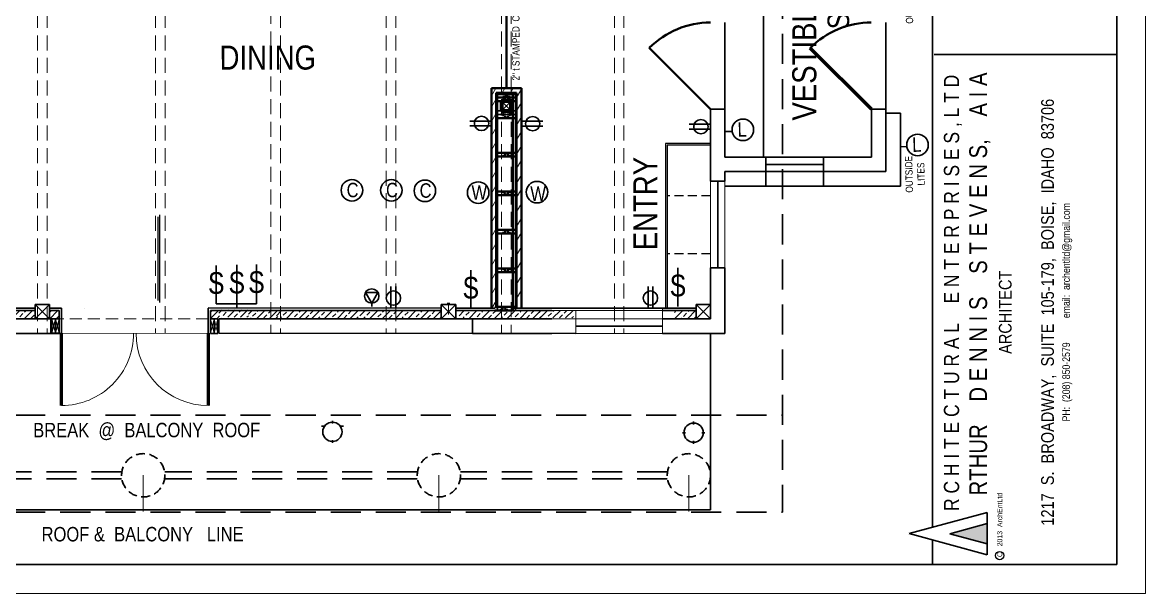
# Model space of a CAD drawing. Header units: inches. Extents: x -298 to 15350, y -6 to 2913.
# Drawn here: x 7471.3 to 7938.6, y 1245.8 to 1483.2 of the extents above; entities that cross this region are included whole.
import ezdxf

# ---------------------------------------------------------------- set-up
doc = ezdxf.new("R2010")
doc.units = ezdxf.units.IN
doc.header["$MEASUREMENT"] = 0
doc.linetypes.add('CENTER', pattern=[2, 1.25, -0.25, 0.25, -0.25])
doc.linetypes.add('HIDDEN', pattern=[0.375, 0.25, -0.125])
for name, color, linetype, lineweight in [('APPLIANCES', 7, 'Continuous', 20), ('BUILT-INS', 36, 'Continuous', 25), ('CABINETS', 36, 'HIDDEN', 25), ('DOORS', 7, 'Continuous', 60), ('ELEC', 6, 'Continuous', 30), ('ELEC SYMBOLS', 7, 'Continuous', 20), ('EXISTING CEILING BEAMS', 7, 'HIDDEN', 20), ('MASONRY', 1, 'Continuous', 30), ('NEW  ROUIGH SAWN  BEAMS', 3, 'HIDDEN', 40), ('NEW FRAMING', 6, 'Continuous', 30), ('NEW FRAMMING', 6, 'Continuous', 30), ('ROOF', 7, 'HIDDEN', 30), ('WALL FRAMING', 9, 'CENTER', 30), ('WALLS', 7, 'Continuous', 30), ('WINDOWS', 5, 'Continuous', 30)]:
    doc.layers.add(name, color=color, linetype=linetype, lineweight=lineweight)
for name, color, linetype in [('LL_ELECTRICAL', 1, 'Continuous'), ('TEXT80', 9, 'Continuous'), ('TITLE BLOCK', 7, 'Continuous'), ('TITLE_BLOCK', 250, 'Continuous')]:
    doc.layers.add(name, color=color, linetype=linetype)
doc.styles.add('ARCH ENT', font='technical.ttf', dxfattribs={"height": 2})
doc.styles.add('ARCHENT', font='technical.ttf', dxfattribs={"height": 6})

msp = doc.modelspace()

# ---------------------------------------------------------------- hatches: boundary and pattern name
at = {"layer": 'NEW FRAMING', "linetype": 'Continuous', "lineweight": 9, "ltscale": 25}
h = msp.add_hatch(dxfattribs=at)
h.set_pattern_fill('ANSI33', scale=15, angle=180, style=0)
h.set_pattern_definition([(225, (12418.8613, 2626.283), (2.6516504, -2.6516504), []), (225, (12416.2096, 2626.283), (2.6516504, -2.6516504), [1.875, -0.9375])])
h.paths.add_polyline_path([(7476.5912, 1360.12621), (7476.5912, 1363.12621), (7446.84404, 1363.12621), (7446.84404, 1360.12621)])
h = msp.add_hatch(dxfattribs=at)
h.set_pattern_fill('ANSI33', scale=15, style=0)
h.set_pattern_definition([(45, (2542.1997, 99.9666), (-2.6516504, 2.6516504), []), (45, (2544.8513, 99.9666), (-2.6516504, 2.6516504), [1.875, -0.9375])])
h.paths.add_polyline_path([(7482.5912, 1363.1234), (7482.5912, 1360.1234), (7486.59298, 1360.1234), (7486.59787, 1363.1234)])
h = msp.add_hatch(dxfattribs=at)
h.set_pattern_fill('ANSI33', scale=15, style=0)
h.set_pattern_definition([(45, (2608.9717, 99.9563), (-2.6516504, 2.6516504), []), (45, (2611.6234, 99.9563), (-2.6516504, 2.6516504), [1.875, -0.9375])])
h.paths.add_polyline_path([(7549.36327, 1363.11307), (7549.36327, 1360.11307), (7553.36504, 1360.11307), (7553.36994, 1363.11307)])
h = msp.add_hatch(dxfattribs=at)
h.set_pattern_fill('ANSI33', color=6, scale=15, style=0)
h.set_pattern_definition([(45, (2616.125, 100.4747), (-2.6516504, 2.6516504), []), (45, (2618.7766, 100.4747), (-2.6516504, 2.6516504), [1.875, -0.9375])])
h.paths.add_polyline_path([(7553.11004, 1363.63148), (7553.10965, 1360.63148), (7565.35897, 1360.63148), (7565.35897, 1363.63148)])
h = msp.add_hatch(dxfattribs=at)
h.set_pattern_fill('ANSI33', color=6, scale=15, style=0)
h.set_pattern_definition([(45, (2628.357, 100.1473), (-2.6516504, 2.6516504), []), (45, (2631.0088, 100.1473), (-2.6516504, 2.6516504), [1.875, -0.9375])])
h.paths.add_polyline_path([(7565.34218, 1363.3041), (7565.34179, 1360.3041), (7577.59111, 1360.3041), (7577.59111, 1363.3041)])
h = msp.add_hatch(dxfattribs=at)
h.set_pattern_fill('ANSI33', color=256, scale=15, angle=180, style=0)
h.set_pattern_definition([(225, (12549.0213, 2626.2776), (2.6516504, -2.6516504), []), (225, (12546.3697, 2626.2776), (2.6516504, -2.6516504), [1.875, -0.9375])])
h.paths.add_polyline_path([(7611.0041, 1360.12079), (7611.0041, 1363.12079), (7577.0041, 1363.12079), (7577.0041, 1360.12079)])
h = msp.add_hatch(dxfattribs=at)
h.set_pattern_fill('ANSI33', color=256, scale=15, angle=180, style=0)
h.set_pattern_definition([(225, (12583.74, 2626.2776), (2.6516504, -2.6516504), []), (225, (12581.0882, 2626.2776), (2.6516504, -2.6516504), [1.875, -0.9375])])
h.paths.add_polyline_path([(7645.7226, 1360.12079), (7645.7226, 1363.12079), (7611.7226, 1363.12079), (7611.7226, 1360.12079)])
h = msp.add_hatch(dxfattribs=at)
h.set_pattern_fill('ANSI33', scale=15, angle=180, style=0)
h.set_pattern_definition([(225, (12624.9994, 2626.283), (2.6516504, -2.6516504), []), (225, (12622.3477, 2626.283), (2.6516504, -2.6516504), [1.875, -0.9375])])
h.paths.add_polyline_path([(7686.98213, 1360.12621), (7686.98213, 1363.12621), (7652.98213, 1363.12621), (7652.98213, 1360.12621)])
h = msp.add_hatch(dxfattribs=at)
h.set_pattern_fill('ANSI33', scale=15, style=0)
h.set_pattern_definition([(45, (2751.359, 100.157), (-2.6516504, 2.6516504), []), (45, (2754.0105, 100.157), (-2.6516504, 2.6516504), [1.875, -0.9375])])
h.paths.add_polyline_path([(7700.59281, 1360.31369), (7700.59281, 1363.31369), (7686.37608, 1363.31369), (7686.37608, 1360.31369)])
h = msp.add_hatch(dxfattribs=at)
h.set_pattern_fill('ANSI33', scale=15, style=0)
h.set_pattern_definition([(45, (2807.5928, 100.088), (-2.6516504, 2.6516504), []), (45, (2810.2444, 100.088), (-2.6516504, 2.6516504), [1.875, -0.9375])])
h.paths.add_polyline_path([(7751.59281, 1360.24483), (7751.59281, 1363.24483), (7742.61001, 1363.24483), (7742.61001, 1360.24483)])
at = {"layer": 'TITLE_BLOCK', "linetype": 'Continuous', "ltscale": 0.5}
msp.add_hatch(color=1, dxfattribs=at).paths.add_polyline_path([(7872.67479, 1274.8848), (7857.09697, 1270.65473), (7872.67479, 1266.42466)])

# ---------------------------------------------------------------- linework, layer by layer
at = {"layer": 'BUILT-INS', "ltscale": 15}
for p, q in [((7757.59281, 1432.90935), (7738.84281, 1432.90935)), ((7757.59281, 1432.15935), (7739.59281, 1432.15935))]:
    msp.add_line(p, q, dxfattribs=at)
at = {"layer": 'BUILT-INS', "ltscale": 25}
for p, q in [((7738.84281, 1432.90935), (7738.84281, 1364.40935)), ((7739.59281, 1432.15935), (7739.59281, 1364.40935))]:
    msp.add_line(p, q, dxfattribs=at)
at = {"layer": 'BUILT-INS', "ltscale": 20}
for p, q in [((7527.63475, 1402.42562), (7527.61615, 1367.55555)), ((7528.38543, 1403.15894), (7528.36578, 1366.81354))]:
    msp.add_line(p, q, dxfattribs=at)
at = {"layer": 'CABINETS', "linetype": 'HIDDEN', "ltscale": 15}
for p, q in [((7757.59281, 1411.03435), (7739.59281, 1411.03435)), ((7757.59281, 1387.03435), (7739.59281, 1387.03435))]:
    msp.add_line(p, q, dxfattribs=at)
at = {"layer": 'DOORS', "color": 7, "linetype": 'Continuous', "lineweight": 40, "ltscale": 15}
msp.add_line((7757.59281, 1447.15935), (7732.13615, 1472.61438), dxfattribs=at)
at = {"layer": 'DOORS', "color": 7, "ltscale": 15}
for p, q in [((7824.59281, 1447.15935), (7799.0636, 1472.54162)), ((7487.59281, 1323.93177), (7487.59281, 1353.93177)), ((7548.59281, 1353.93177), (7548.59281, 1323.93177))]:
    msp.add_line(p, q, dxfattribs=at)
at = {"layer": 'DOORS', "color": 6, "ltscale": 15}
for p, q in [((7487.59281, 1323.93177), (7487.59281, 1353.93177)), ((7548.59281, 1353.93177), (7548.59281, 1323.93177))]:
    msp.add_line(p, q, dxfattribs=at)
at = {"layer": 'DOORS', "color": 7, "linetype": 'Continuous', "lineweight": 40, "ltscale": 15}
for centre, start, end in [((7757.59281, 1447.15935), 90.0018445, 135.0018445), ((7824.59281, 1447.15935), 90.1653588, 135.1653588)]:
    msp.add_arc(centre, 36, start, end, dxfattribs=at)
at = {"layer": 'DOORS', "color": 6, "linetype": 'Continuous', "lineweight": 9, "ltscale": 25}
for centre, start, end in [((7487.59281, 1353.93177), 270, 0.0000624), ((7548.59281, 1353.93177), 180.0000624, 270)]:
    msp.add_arc(centre, 30, start, end, dxfattribs=at)
at = {"layer": 'DOORS', "color": 7, "linetype": 'Continuous', "lineweight": 9, "ltscale": 25}
for centre, start, end in [((7487.59281, 1353.93177), 270, 0.0000624), ((7548.59281, 1353.93177), 180.0000624, 270)]:
    msp.add_arc(centre, 30, start, end, dxfattribs=at)
at = {"layer": 'ELEC', "color": 1, "linetype": 'Continuous', "ltscale": 0.75}
for p, q in [((7766.38008, 1437.87612), (7763.86972, 1437.81836)), ((7839.03672, 1431.57729), (7836.52636, 1431.51954)), ((7551.93128, 1382.16944), (7551.92772, 1366.15504)), ((7560.48729, 1382.35531), (7560.59493, 1364.59324)), ((7568.67133, 1382.54119), (7568.70614, 1366.15131)), ((7657.84962, 1380.20551), (7657.84962, 1364.2156)), ((7744.01901, 1381.12746), (7744.01901, 1365.13755)), ((7551.92772, 1366.15504), (7568.70614, 1366.15131))]:
    msp.add_line(p, q, dxfattribs=at)
at = {"layer": 'ELEC', "color": 3, "linetype": 'Continuous', "ltscale": 0.375}
for p, q in [((7614.06249, 1370.91946), (7616.6683, 1366.45878)), ((7619.24467, 1370.91315), (7614.06249, 1370.91946)), ((7616.6683, 1366.45878), (7619.24467, 1370.91315))]:
    msp.add_line(p, q, dxfattribs=at)
at = {"layer": 'ELEC', "color": 3, "linetype": 'Continuous', "ltscale": 0.75}
for p, q in [((7619.24467, 1370.91315), (7614.06249, 1370.91946)), ((7616.6683, 1366.45878), (7614.06249, 1370.91946)), ((7616.6683, 1366.45878), (7619.24467, 1370.91315)), ((7616.67622, 1365.02861), (7616.6683, 1366.45878))]:
    msp.add_line(p, q, dxfattribs=at)
at = {"layer": 'ELEC', "color": 1, "linetype": 'Continuous', "ltscale": 0.75}
for centre in [(7771.05116, 1438.55036), (7843.7078, 1432.25154), (7608.40047, 1413.39436), (7624.79909, 1413.39436), (7638.76826, 1413.19204), (7660.93745, 1412.43761), (7685.40002, 1412.62002)]:
    msp.add_circle(centre, 4.47927, dxfattribs=at)
at = {"layer": 'ELEC', "color": 3, "linetype": 'Continuous', "ltscale": 0.75}
msp.add_circle((7616.65179, 1369.44059), 2.98186, dxfattribs=at)
msp.add_solid([(7616.6683, 1366.45878), (7619.24467, 1370.91315), (7614.06249, 1370.91946), (7616.6683, 1366.45878)], dxfattribs=at)
at = {"layer": 'ELEC SYMBOLS', "color": 1, "linetype": 'Continuous', "lineweight": 30, "ltscale": 150}
for p, q in [((7595.69592, 1315.35909), (7596.89264, 1315.35909)), ((7600.29428, 1316.38528), (7600.29428, 1317.582)), ((7603.69592, 1315.35909), (7604.89264, 1315.35909)), ((7750.57139, 1316.03579), (7750.57139, 1317.23251)), ((7600.29428, 1308.38528), (7600.29428, 1309.582)), ((7745.97302, 1312.63415), (7747.16975, 1312.63415)), ((7750.57139, 1308.03579), (7750.57139, 1309.23251)), ((7753.97302, 1312.63415), (7755.16975, 1312.63415))]:
    msp.add_line(p, q, dxfattribs=at)
at = {"layer": 'ELEC SYMBOLS', "color": 1, "lineweight": 30, "ltscale": 15}
for centre in [(7600.29428, 1312.99499), (7750.57139, 1312.63415)]:
    msp.add_circle(centre, 4, dxfattribs=at)
at = {"layer": 'EXISTING CEILING BEAMS', "linetype": 'HIDDEN', "ltscale": 25}
for p, q in [((7574.65732, 1666.9056), (7574.66228, 1353.90852)), ((7670.65732, 1666.90849), (7670.66228, 1353.90852)), ((7674.65983, 1666.90852), (7674.66228, 1353.90852)), ((7477.59109, 1505.9018), (7477.5912, 1353.90935)), ((7481.58876, 1505.91194), (7481.5912, 1353.90935)), ((7526.66217, 1505.90097), (7526.66228, 1353.90852)), ((7530.65983, 1505.91111), (7530.66228, 1353.90852)), ((7578.65983, 1505.91111), (7578.66228, 1353.90852)), ((7622.66217, 1505.90097), (7622.66228, 1353.90852)), ((7626.65983, 1505.91111), (7626.66228, 1353.90852)), ((7717.59109, 1505.9018), (7717.5912, 1353.90935)), ((7721.58876, 1505.91194), (7721.5912, 1353.90935))]:
    msp.add_line(p, q, dxfattribs=at)
at = {"layer": 'EXISTING CEILING BEAMS', "color": 7, "linetype": 'Continuous', "lineweight": 9, "ltscale": 25}
for p, q in [((7485.09263, 1359.91758), (7483.59263, 1353.91839)), ((7485.09263, 1353.91839), (7483.59263, 1359.91758)), ((7485.0928, 1359.93096), (7483.5928, 1353.93177)), ((7485.09281, 1353.93177), (7483.5928, 1359.93096)), ((7486.59263, 1359.91758), (7485.09263, 1353.91839)), ((7486.59263, 1353.91839), (7485.09263, 1359.91758)), ((7486.5928, 1359.93096), (7485.0928, 1353.93177)), ((7486.59281, 1353.93177), (7485.0928, 1359.93096)), ((7549.59281, 1353.92766), (7551.0936, 1359.92665)), ((7549.5936, 1359.92684), (7551.09282, 1353.92746)), ((7551.09281, 1353.92746), (7552.5936, 1359.92645)), ((7551.0936, 1359.92665), (7552.59282, 1353.92726))]:
    msp.add_line(p, q, dxfattribs=at)
at = {"layer": 'LL_ELECTRICAL', "color": 1, "linetype": 'Continuous', "lineweight": 30, "ltscale": 0.75}
for p, q in [((7657.49407, 1442.19971), (7666.49664, 1442.19971)), ((7657.49407, 1442.19971), (7666.49664, 1442.19971)), ((7657.49407, 1440.19971), (7666.49664, 1440.19971)), ((7657.49407, 1440.19971), (7666.49664, 1440.19971)), ((7678.78248, 1442.07425), (7687.78504, 1442.07425)), ((7678.78248, 1442.07425), (7687.78504, 1442.07425)), ((7678.78248, 1440.07425), (7687.78504, 1440.07425)), ((7678.78248, 1440.07425), (7687.78504, 1440.07425)), ((7748.75778, 1440.83389), (7757.76035, 1440.83389)), ((7748.75778, 1440.83389), (7757.76035, 1440.83389)), ((7748.75778, 1438.83389), (7757.76035, 1438.83389)), ((7748.75778, 1438.83389), (7757.76035, 1438.83389)), ((7624.66211, 1373.40717), (7624.66211, 1364.40461)), ((7624.66211, 1373.40717), (7624.66211, 1364.40461)), ((7626.66211, 1373.40717), (7626.66211, 1364.40461)), ((7626.66211, 1373.40717), (7626.66211, 1364.40461)), ((7731.60557, 1373.41167), (7731.60557, 1364.40911)), ((7731.60557, 1373.41167), (7731.60557, 1364.40911)), ((7733.60557, 1373.41167), (7733.60557, 1364.40911)), ((7733.60557, 1373.41167), (7733.60557, 1364.40911))]:
    msp.add_line(p, q, dxfattribs=at)
for centre in [(7662.3296, 1441.20426), (7662.3296, 1441.20426), (7683.61801, 1441.0788), (7683.61801, 1441.0788), (7753.59331, 1439.83844), (7753.59331, 1439.83844), (7625.66666, 1368.57164), (7625.66666, 1368.57164), (7732.61011, 1368.57614), (7732.61011, 1368.57614)]:
    msp.add_circle(centre, 2.98186, dxfattribs=at)
at = {"layer": 'MASONRY', "color": 7, "linetype": 'Continuous', "lineweight": 40, "ltscale": 25}
msp.add_line((7666.41133, 1455.90933), (7678.91151, 1455.90937), dxfattribs=at)
at = {"layer": 'MASONRY', "color": 7, "lineweight": 40, "ltscale": 15}
for p, q in [((7666.41133, 1455.90933), (7666.41138, 1364.40858)), ((7678.91151, 1455.90937), (7678.91148, 1364.40858))]:
    msp.add_line(p, q, dxfattribs=at)
at = {"layer": 'MASONRY', "color": 7, "linetype": 'Continuous', "lineweight": 9, "ltscale": 20}
for p, q in [((7668.29258, 1455.90934), (7666.41134, 1452.65093)), ((7672.04259, 1455.90934), (7670.8879, 1453.90934)), ((7675.5067, 1455.90935), (7674.352, 1453.90935)), ((7678.91154, 1455.37369), (7676.91151, 1451.90953)), ((7668.41133, 1451.48105), (7666.41142, 1448.0171)), ((7678.9115, 1449.87361), (7676.9115, 1446.40953)), ((7668.41134, 1445.48106), (7666.41142, 1442.0171)), ((7678.9115, 1443.87361), (7676.9115, 1440.40953)), ((7668.41134, 1439.48106), (7666.41138, 1436.01703)), ((7678.9115, 1437.87361), (7676.91151, 1434.40952)), ((7668.41134, 1433.48107), (7666.41138, 1430.01703)), ((7678.9115, 1431.87361), (7676.9115, 1428.40952)), ((7668.41135, 1427.48107), (7666.41138, 1424.01703)), ((7678.9115, 1425.87361), (7676.9115, 1422.40952)), ((7668.41135, 1421.48108), (7666.41138, 1418.01703)), ((7678.9115, 1419.87361), (7676.9115, 1416.40951)), ((7668.41135, 1415.48108), (7666.41138, 1412.01703)), ((7678.9115, 1413.87361), (7676.91149, 1410.40951)), ((7668.41136, 1409.48109), (7666.41138, 1406.01703)), ((7678.91149, 1407.87361), (7676.91149, 1404.40951)), ((7668.41136, 1403.4811), (7666.41138, 1400.01703)), ((7678.91149, 1401.87361), (7676.91149, 1398.40951)), ((7668.41136, 1397.48108), (7666.41139, 1394.01703)), ((7678.91149, 1395.87361), (7676.91149, 1392.40951)), ((7668.41137, 1391.48108), (7666.41139, 1388.01703)), ((7678.91149, 1389.87361), (7676.91149, 1386.4095)), ((7668.41137, 1385.48109), (7666.41139, 1382.01703)), ((7678.91149, 1383.87361), (7676.91149, 1380.4095)), ((7668.41137, 1379.48109), (7666.41139, 1376.01703)), ((7678.91149, 1377.87361), (7676.91149, 1374.4095)), ((7668.41138, 1373.4811), (7666.41139, 1370.01703)), ((7678.91151, 1371.87361), (7676.91148, 1368.40947)), ((7668.41139, 1367.48113), (7666.63746, 1364.40858))]:
    msp.add_line(p, q, dxfattribs=at)
at = {"layer": 'NEW  ROUIGH SAWN  BEAMS', "color": 1, "linetype": 'Continuous', "ltscale": 10}
msp.add_line((7672.67005, 1505.90679), (7672.66142, 1455.90935), dxfattribs=at)
at = {"layer": 'NEW  ROUIGH SAWN  BEAMS', "color": 7, "linetype": 'HIDDEN', "lineweight": 20, "ltscale": 20}
msp.add_line((7483.59486, 1359.92275), (7549.59258, 1359.92275), dxfattribs=at)
at = {"layer": 'NEW FRAMING', "color": 7, "linetype": 'Continuous', "lineweight": 40, "ltscale": 25}
for p, q in [((7668.41133, 1453.90934), (7676.91151, 1453.90936)), ((7668.91133, 1453.40934), (7676.41151, 1453.40936)), ((7668.91134, 1451.90934), (7676.41151, 1451.90936)), ((7668.91134, 1450.40934), (7676.41151, 1450.40936)), ((7669.0015, 1443.39082), (7676.5016, 1443.39085)), ((7668.90708, 1427.41142), (7676.40718, 1427.41144)), ((7668.91124, 1428.91108), (7676.41135, 1428.9111)), ((7668.89889, 1411.41058), (7676.39899, 1411.4106)), ((7668.90305, 1412.91025), (7676.40315, 1412.91027)), ((7668.90305, 1395.40975), (7676.40316, 1395.40977)), ((7668.90721, 1396.90941), (7676.40732, 1396.90944)), ((7668.90722, 1379.40892), (7676.40732, 1379.40894)), ((7668.91138, 1380.90858), (7676.41148, 1380.9086)), ((7668.91554, 1364.90775), (7676.41565, 1364.90777)), ((7667.8403, 1363.40891), (7675.34041, 1363.40894)), ((7667.85112, 1363.40941), (7675.34457, 1363.4086))]:
    msp.add_line(p, q, dxfattribs=at)
at = {"layer": 'NEW FRAMING', "color": 7, "lineweight": 40, "ltscale": 15}
for p, q in [((7668.41133, 1453.90934), (7668.41138, 1364.40858)), ((7675.34043, 1453.41019), (7675.34041, 1363.40941)), ((7676.91151, 1453.90936), (7676.91148, 1364.40858))]:
    msp.add_line(p, q, dxfattribs=at)
at = {"layer": 'NEW FRAMING', "color": 7, "ltscale": 15}
for p, q in [((7836.59281, 1445.40935), (7830.59281, 1445.40935)), ((7836.59281, 1445.40935), (7836.59281, 1415.15935)), ((7780.59281, 1421.15935), (7780.59281, 1415.15935)), ((7804.59281, 1421.15935), (7804.59281, 1415.15935)), ((7476.5912, 1363.40935), (7419.0002, 1363.40935)), ((7486.59834, 1363.40924), (7482.5912, 1363.40935)), ((7483.0928, 1359.93096), (7483.0928, 1353.93177)), ((7483.59263, 1359.91758), (7483.59263, 1353.91839)), ((7483.5928, 1359.93096), (7483.5928, 1353.93177)), ((7485.09263, 1359.91758), (7485.09263, 1353.91839)), ((7485.0928, 1359.93096), (7485.0928, 1353.93177)), ((7486.59263, 1359.91758), (7486.59263, 1353.91839)), ((7486.5928, 1359.93096), (7486.5928, 1353.93177)), ((7487.59281, 1353.93177), (7487.59281, 1359.93177)), ((7548.59281, 1353.93177), (7548.59281, 1359.93177)), ((7645.59281, 1363.40935), (7549.57219, 1363.46264)), ((7549.5936, 1359.92684), (7549.59282, 1353.92766)), ((7551.0936, 1359.92665), (7551.09282, 1353.92746)), ((7552.5936, 1359.92645), (7552.59282, 1353.92726)), ((7553.0936, 1359.92639), (7553.09342, 1353.9272)), ((7691.59281, 1363.40935), (7651.59281, 1363.40935)), ((7751.59281, 1363.40935), (7737.59118, 1363.40935))]:
    msp.add_line(p, q, dxfattribs=at)
at = {"layer": 'NEW FRAMING', "color": 7, "ltscale": 50}
msp.add_line((7836.59281, 1415.15935), (7763.59281, 1415.15935), dxfattribs=at)
at = {"layer": 'NEW FRAMING', "ltscale": 15}
msp.add_line((7497.34814, 1364.31583), (7497.34814, 1364.31583), dxfattribs=at)
at = {"layer": 'NEW FRAMING', "color": 7, "ltscale": 25}
for p, q in [((7486.59263, 1359.9102), (7486.59834, 1363.40924)), ((7549.58383, 1359.96362), (7549.57219, 1363.46264))]:
    msp.add_line(p, q, dxfattribs=at)
at = {"layer": 'NEW FRAMING', "color": 7, "lineweight": 20, "ltscale": 15}
msp.add_line((7737.59118, 1363.40935), (7691.59281, 1363.40935), dxfattribs=at)
at = {"layer": 'NEW FRAMMING', "color": 7, "ltscale": 15}
for p, q in [((7476.59121, 1364.40411), (7419.0002, 1364.40565)), ((7487.59811, 1364.40321), (7482.59121, 1364.40362)), ((7487.59811, 1364.40321), (7487.5926, 1353.91105)), ((7645.59281, 1364.40935), (7548.5707, 1364.46875)), ((7548.57073, 1364.45491), (7548.59404, 1353.96278)), ((7667.8403, 1364.40935), (7651.59281, 1364.40935)), ((7751.59281, 1364.40935), (7675.34041, 1364.40935))]:
    msp.add_line(p, q, dxfattribs=at)
at = {"layer": 'ROOF', "linetype": 'HIDDEN', "ltscale": 50}
for p, q in [((7787.59281, 1740.90935), (7787.59281, 1279.60633)), ((7224.59281, 1319.90935), (7787.59281, 1319.90935)), ((7512.59281, 1296.40935), (7412.59281, 1296.40935)), ((7635.59281, 1296.40935), (7530.59134, 1296.40935)), ((7739.59281, 1296.40935), (7653.59281, 1296.40935)), ((7512.59281, 1293.40935), (7412.59281, 1293.40935)), ((7635.59281, 1293.40935), (7530.59134, 1293.40935)), ((7739.59281, 1293.40935), (7653.59281, 1293.40935))]:
    msp.add_line(p, q, dxfattribs=at)
at = {"layer": 'ROOF', "linetype": 'Continuous', "ltscale": 50}
for p in [(7757.59281, 1353.53435), (7220.0434, 1280.60633)]:
    msp.add_line(p, (7757.59281, 1280.60633), dxfattribs=at)
at = {"layer": 'ROOF', "color": 7, "linetype": 'HIDDEN', "ltscale": 50}
msp.add_line((7224.59281, 1279.60633), (7787.59281, 1279.60633), dxfattribs=at)
at = {"layer": 'ROOF', "ltscale": 15}
for centre in [(7521.59281, 1294.90935), (7644.59281, 1294.90935), (7748.59281, 1294.90935)]:
    msp.add_circle(centre, 9, dxfattribs=at)
at = {"layer": 'TITLE BLOCK', "color": 7, "linetype": 'Continuous', "lineweight": 0, "ltscale": 0.5}
for p in [(7938.57585, 1773.76344), (7122.5914, 1245.76553)]:
    msp.add_line(p, (7938.57585, 1245.76553), dxfattribs=at)
at = {"layer": 'TITLE BLOCK', "color": 7, "linetype": 'Continuous', "lineweight": 30, "ltscale": 0.5}
for p, q in [((7850.01491, 1273.32183), (7850.01491, 1761.76344)), ((7926.57585, 1257.76553), (7926.57585, 1761.76344)), ((7850.60822, 1469.83588), (7926.57585, 1469.83588)), ((7872.67479, 1279.47499), (7840.19293, 1270.65473)), ((7872.67479, 1279.47499), (7872.67479, 1261.83447)), ((7872.67479, 1279.44352), (7872.67479, 1261.803)), ((7872.67479, 1274.85333), (7857.09697, 1270.62326)), ((7872.67479, 1274.85333), (7857.09697, 1270.62326)), ((7850.01491, 1257.76553), (7850.01491, 1267.98763)), ((7872.67479, 1266.39319), (7857.09697, 1270.62326)), ((7872.67479, 1266.39319), (7857.09697, 1270.62326)), ((7146.5914, 1257.76553), (7926.57585, 1257.76553))]:
    msp.add_line(p, q, dxfattribs=at)
at = {"layer": 'TITLE BLOCK', "color": 7, "linetype": 'Continuous', "lineweight": 30, "ltscale": 0.0625}
msp.add_line((7840.19293, 1270.65473), (7872.67479, 1261.83447), dxfattribs=at)
at = {"layer": 'TITLE BLOCK', "color": 7, "linetype": 'Continuous'}
msp.add_circle((7877.88908, 1261.51757), 1.74909, dxfattribs=at)
at = {"layer": 'WALL FRAMING', "color": 7, "linetype": 'Continuous', "lineweight": 9, "ltscale": 20}
for p, q in [((7668.91133, 1451.90934), (7676.41151, 1453.40936)), ((7668.91133, 1453.40934), (7676.41151, 1451.90936)), ((7668.91134, 1450.40934), (7676.41151, 1451.90936)), ((7668.91134, 1451.90934), (7676.41151, 1450.40936)), ((7668.91133, 1444.90934), (7676.41151, 1446.40936)), ((7668.91133, 1446.40934), (7676.41151, 1444.8905)), ((7669.00566, 1443.38999), (7676.41151, 1444.8905)), ((7669.00566, 1444.89049), (7676.50577, 1443.39051)), ((7668.91124, 1427.41058), (7676.41135, 1428.9111)), ((7668.91124, 1428.91108), (7676.41135, 1427.4111)), ((7668.90305, 1411.40975), (7676.40315, 1412.91027)), ((7668.90305, 1412.91025), (7676.40315, 1411.41027)), ((7668.90721, 1396.90941), (7676.40732, 1395.40943)), ((7668.90722, 1395.40892), (7676.40732, 1396.90944)), ((7668.91138, 1379.40808), (7676.41148, 1380.9086)), ((7668.91138, 1380.90858), (7676.41148, 1379.4086)), ((7667.84447, 1363.40808), (7675.34457, 1364.9086)), ((7667.84447, 1364.90858), (7675.34457, 1363.4086))]:
    msp.add_line(p, q, dxfattribs=at)
at = {"layer": 'WALL FRAMING', "color": 7, "linetype": 'Continuous', "lineweight": 30, "ltscale": 25}
for p, q in [((7668.91133, 1453.40934), (7668.91133, 1363.40935)), ((7676.41151, 1453.40934), (7676.41151, 1363.40935)), ((7482.5912, 1359.91758), (7486.59263, 1359.9162)), ((7486.5928, 1359.92234), (7483.5928, 1359.92275)), ((7552.59258, 1359.92234), (7549.59258, 1359.92275)), ((7483.59263, 1353.91841), (7487.60947, 1353.91704)), ((7483.5928, 1353.93177), (7486.5928, 1353.93179)), ((7552.59282, 1353.92726), (7549.59282, 1353.92768))]:
    msp.add_line(p, q, dxfattribs=at)
at = {"layer": 'WALL FRAMING', "color": 7, "ltscale": 15}
for p, q in [((7675.67947, 1450.41835), (7669.67947, 1450.41835)), ((7676.41151, 1446.40936), (7668.91133, 1446.40934)), ((7676.4115, 1444.8905), (7669.00566, 1444.89049)), ((7482.5912, 1359.90935), (7476.5912, 1359.90935)), ((7651.59281, 1359.90935), (7645.59281, 1359.90935))]:
    msp.add_line(p, q, dxfattribs=at)
at = {"layer": 'WALL FRAMING', "color": 7, "linetype": 'Continuous', "lineweight": 100, "ltscale": 25}
for p, q in [((7674.66072, 1450.41835), (7670.66221, 1450.41835)), ((7670.66221, 1450.40934), (7670.66221, 1446.40935)), ((7674.66079, 1446.40941), (7674.66072, 1450.41835)), ((7670.66221, 1446.40935), (7674.66079, 1446.40941))]:
    msp.add_line(p, q, dxfattribs=at)
at = {"layer": 'WALL FRAMING', "color": 7, "linetype": 'Continuous', "lineweight": 9, "ltscale": 25}
for p, q in [((7674.66072, 1450.40936), (7670.66221, 1446.40935)), ((7670.66221, 1450.40934), (7674.66079, 1446.40941))]:
    msp.add_line(p, q, dxfattribs=at)
at = {"layer": 'WALL FRAMING', "color": 9, "linetype": 'Continuous', "lineweight": 9, "ltscale": 150}
for p, q in [((7647.97812, 1366.49127), (7648.56897, 1366.49127)), ((7648.56897, 1361.79975), (7648.56897, 1366.49127)), ((7648.56897, 1366.49127), (7649.15982, 1366.49127))]:
    msp.add_line(p, q, dxfattribs=at)
at = {"layer": 'WALL FRAMING', "color": 9, "ltscale": 15}
msp.add_line((7757.59281, 1365.90935), (7751.59281, 1365.90935), dxfattribs=at)
at = {"layer": 'WALL FRAMING', "color": 9, "lineweight": 9, "ltscale": 15}
for p, q in [((7521.59281, 1294.90935), (7521.59281, 1279.90935)), ((7644.59281, 1294.90935), (7644.59281, 1279.90935)), ((7748.59281, 1294.90935), (7748.59281, 1279.90935))]:
    msp.add_line(p, q, dxfattribs=at)
at = {"layer": 'WALLS', "color": 1, "ltscale": 15}
for p, q in [((7779.59281, 1504.65935), (7779.59281, 1427.15935)), ((7763.59281, 1483.15935), (7763.59281, 1447.15935))]:
    msp.add_line(p, q, dxfattribs=at)
at = {"layer": 'WALLS', "color": 7, "ltscale": 15}
for p, q in [((7830.59281, 1483.15935), (7830.59281, 1447.15935)), ((7830.59281, 1447.15935), (7824.59281, 1447.15935)), ((7757.59281, 1359.90935), (7751.59281, 1359.90935))]:
    msp.add_line(p, q, dxfattribs=at)
at = {"layer": 'WALLS', "ltscale": 15}
for p, q in [((7757.59281, 1447.15935), (7757.59281, 1417.15935)), ((7763.59281, 1447.15935), (7757.59281, 1447.15935)), ((7763.59281, 1447.15935), (7763.59281, 1427.15935)), ((7824.59281, 1447.15935), (7824.59281, 1427.15935)), ((7830.59281, 1447.15935), (7830.59281, 1421.15935)), ((7780.59281, 1427.15935), (7763.59281, 1427.15935)), ((7804.59281, 1427.15935), (7780.59281, 1427.15935)), ((7780.59281, 1427.15935), (7780.59281, 1421.15935)), ((7824.59281, 1427.15935), (7804.59281, 1427.15935)), ((7804.59281, 1427.15935), (7804.59281, 1421.15935)), ((7763.59281, 1421.15935), (7763.59281, 1417.15935)), ((7780.59281, 1421.15935), (7763.59281, 1421.15935)), ((7830.59281, 1421.15935), (7763.59281, 1421.15935)), ((7804.59281, 1421.15935), (7780.59281, 1421.15935)), ((7830.59281, 1421.15935), (7804.59281, 1421.15935)), ((7757.59281, 1417.15935), (7763.59281, 1417.15935)), ((7757.59281, 1381.15935), (7757.59281, 1359.90935)), ((7763.59281, 1381.15935), (7763.59281, 1353.90935)), ((7476.5912, 1359.90935), (7476.5912, 1365.90935)), ((7482.5912, 1365.90935), (7476.5912, 1365.90935)), ((7482.5912, 1359.90935), (7482.5912, 1365.90935)), ((7651.59281, 1365.90935), (7645.59281, 1365.90935)), ((7645.59281, 1365.90935), (7645.59281, 1359.90935)), ((7651.59281, 1365.90935), (7651.59281, 1359.90935)), ((7751.59281, 1365.90935), (7751.59281, 1359.90935)), ((7757.59281, 1365.90935), (7757.59281, 1359.90935)), ((7482.58313, 1359.91742), (7413.0002, 1359.90621)), ((7691.59281, 1359.90751), (7553.0936, 1359.92639)), ((7658.59281, 1353.90935), (7658.59281, 1359.90935)), ((7757.59281, 1359.90935), (7737.59118, 1359.90935)), ((7483.59263, 1353.91841), (7411.09844, 1353.91042)), ((7701.59118, 1353.90935), (7553.14337, 1353.9656)), ((7691.59281, 1353.90935), (7658.59281, 1353.90935)), ((7763.59281, 1353.90935), (7737.59118, 1353.90935))]:
    msp.add_line(p, q, dxfattribs=at)
at = {"layer": 'WALLS', "ltscale": 25}
msp.add_line((7830.59281, 1445.40935), (7830.59281, 1421.15935), dxfattribs=at)
at = {"layer": 'WALLS', "lineweight": 20, "ltscale": 15}
for p, q in [((7757.59281, 1417.15935), (7757.59281, 1381.15935)), ((7763.59281, 1417.15935), (7763.59281, 1381.15935)), ((7737.59118, 1353.90945), (7737.59118, 1364.40945)), ((7737.59118, 1359.90935), (7691.59281, 1359.90935)), ((7701.59118, 1353.90945), (7701.59118, 1363.40945)), ((7737.59118, 1353.90935), (7701.59118, 1353.90935))]:
    msp.add_line(p, q, dxfattribs=at)
at = {"layer": 'WALLS', "color": 9, "ltscale": 15}
msp.add_line((7757.59281, 1381.15935), (7763.59281, 1381.1594), dxfattribs=at)
at = {"layer": 'WALLS', "color": 7, "linetype": 'Continuous', "lineweight": 9, "ltscale": 15}
for p, q in [((7476.5912, 1365.90935), (7482.5912, 1359.90935)), ((7476.5912, 1359.90935), (7482.5912, 1365.90935)), ((7645.59281, 1359.90935), (7651.59281, 1365.90935)), ((7651.59281, 1359.90935), (7645.59281, 1365.90935)), ((7751.59281, 1359.90935), (7757.59281, 1365.90935)), ((7757.59281, 1359.90935), (7751.59281, 1365.90935))]:
    msp.add_line(p, q, dxfattribs=at)
at = {"layer": 'WALLS', "color": 7, "lineweight": 20, "ltscale": 15}
msp.add_line((7487.6267, 1353.92519), (7548.67983, 1353.98192), dxfattribs=at)
at = {"layer": 'WINDOWS', "color": 5, "ltscale": 15}
for p, q in [((7780.59281, 1424.15935), (7804.59281, 1424.15935)), ((7701.59118, 1356.90945), (7737.59118, 1356.90945))]:
    msp.add_line(p, q, dxfattribs=at)
at = {"layer": 'WINDOWS', "ltscale": 15}
msp.add_line((7760.59281, 1381.15935), (7760.59281, 1417.15935), dxfattribs=at)

# ---------------------------------------------------------------- texts
at = {"layer": 'APPLIANCES', "color": 3, "char_height": 10, "width": 270.046875, "attachment_point": 5, "style": 'ARCHENT'}
for s, insert, rotation in [('{\\C7;VESTIBLE}', (7796.67703, 1469.76006), 90.0327705), ('{\\C7;DINING}', (7573.38917, 1468.50334), 0.0327705), ('{\\C7;ENTRY}', (7730.50349, 1407.86623), 90.0327705)]:
    msp.add_mtext(s, dxfattribs=dict(at, insert=insert, rotation=rotation))
at = {"layer": 'ELEC', "color": 1, "linetype": 'Continuous', "ltscale": 0.75, "insert": (7806.27877, 1480.35723), "char_height": 9, "width": 7.375, "attachment_point": 1, "rotation": 90, "style": 'ARCHENT'}
msp.add_mtext('S', dxfattribs=at)
at = {"layer": 'ELEC', "color": 1, "linetype": 'Continuous', "ltscale": 0.375, "char_height": 6, "width": 6.875, "attachment_point": 3, "rotation": 1.3180013, "style": 'ARCHENT'}
for insert in [(7772.58822, 1441.7303), (7845.24486, 1435.43147)]:
    msp.add_mtext('L', dxfattribs=dict(at, insert=insert))
at = {"layer": 'ELEC', "color": 1, "linetype": 'Continuous', "ltscale": 0.375, "char_height": 6, "width": 6.875, "attachment_point": 1, "style": 'ARCHENT'}
for s, insert in [('C', (7606.19604, 1416.49899)), ('C', (7622.59465, 1416.49899)), ('C', (7636.56382, 1416.29667)), ('\\pt0;W', (7658.15414, 1415.52057)), ('\\pt0;W', (7682.61675, 1414.97327))]:
    msp.add_mtext(s, dxfattribs=dict(at, insert=insert))
at = {"layer": 'ELEC', "color": 1, "linetype": 'Continuous', "ltscale": 0.75, "char_height": 9, "width": 7.375, "attachment_point": 1, "style": 'ARCHENT'}
for insert in [(7548.52498, 1379.35804), (7557.08099, 1379.54391), (7565.26503, 1379.72979), (7740.61271, 1378.31606), (7654.44332, 1377.39411)]:
    msp.add_mtext('S', dxfattribs=dict(at, insert=insert))
at = {"layer": 'TEXT80', "color": 6, "char_height": 3, "width": 360.0625, "attachment_point": 5, "rotation": 91.2852308, "style": 'ARCHENT'}
for insert in [(7840.26109, 1490.28863), (7840.17675, 1420.04029)]:
    msp.add_mtext('\\A1;\\P{\\C1;OUTSIDE\\PLITES}', dxfattribs=dict(at, insert=insert))
at = {"layer": 'TEXT80', "color": 1, "insert": (7674.15508, 1476.32509), "char_height": 3, "width": 360.0625, "attachment_point": 5, "rotation": 90.0327705, "style": 'ARCHENT'}
msp.add_mtext('\\A1;{\\C7;\\P}2" t STAMPED  CONC', dxfattribs=at)
at = {"layer": 'TEXT80', "char_height": 6, "width": 360.0625, "attachment_point": 5, "rotation": 0.0327705, "style": 'ARCHENT'}
for s, insert in [('{\\C7;BREAK  @  BALCONY  ROOF}', (7523.04599, 1313.11584)), ('{\\C7; ROOF &  BALCONY   LINE}', (7520.36053, 1270.40458))]:
    msp.add_mtext(s, dxfattribs=dict(at, insert=insert))
at = {"layer": 'TITLE BLOCK', "color": 7, "linetype": 'Continuous', "lineweight": 30, "ltscale": 0.5, "insert": (7854.69534, 1362.69194), "char_height": 6.3306365, "attachment_point": 2, "rotation": 90, "style": 'ARCH ENT'}
msp.add_mtext('        R C H I T E C T U R A L    E N T E R P R I S E S , L T D\\P{\\H1.167x;          RTHUR    D E N N I S    S T E V E N S,    A I A\\P\\H0.7145x;ARCHITECT\\P\\P1217  S.  BROADWAY,  SUITE  105-179,  BOISE,  IDAHO  83706\\P\\H0.5999x;PH:  (208) 850-2579          email:  archentltd@gmail.com}', dxfattribs=at)
at = {"layer": 'TITLE BLOCK', "color": 7, "linetype": 'HIDDEN', "insert": (7876.88645, 1260.91532), "char_height": 2.0982943, "width": 29.5, "attachment_point": 1, "rotation": 90, "style": 'ARCHENT'}
msp.add_mtext('C   2013  ArchEntLtd', dxfattribs=at)

doc.saveas('drawing.dxf')
